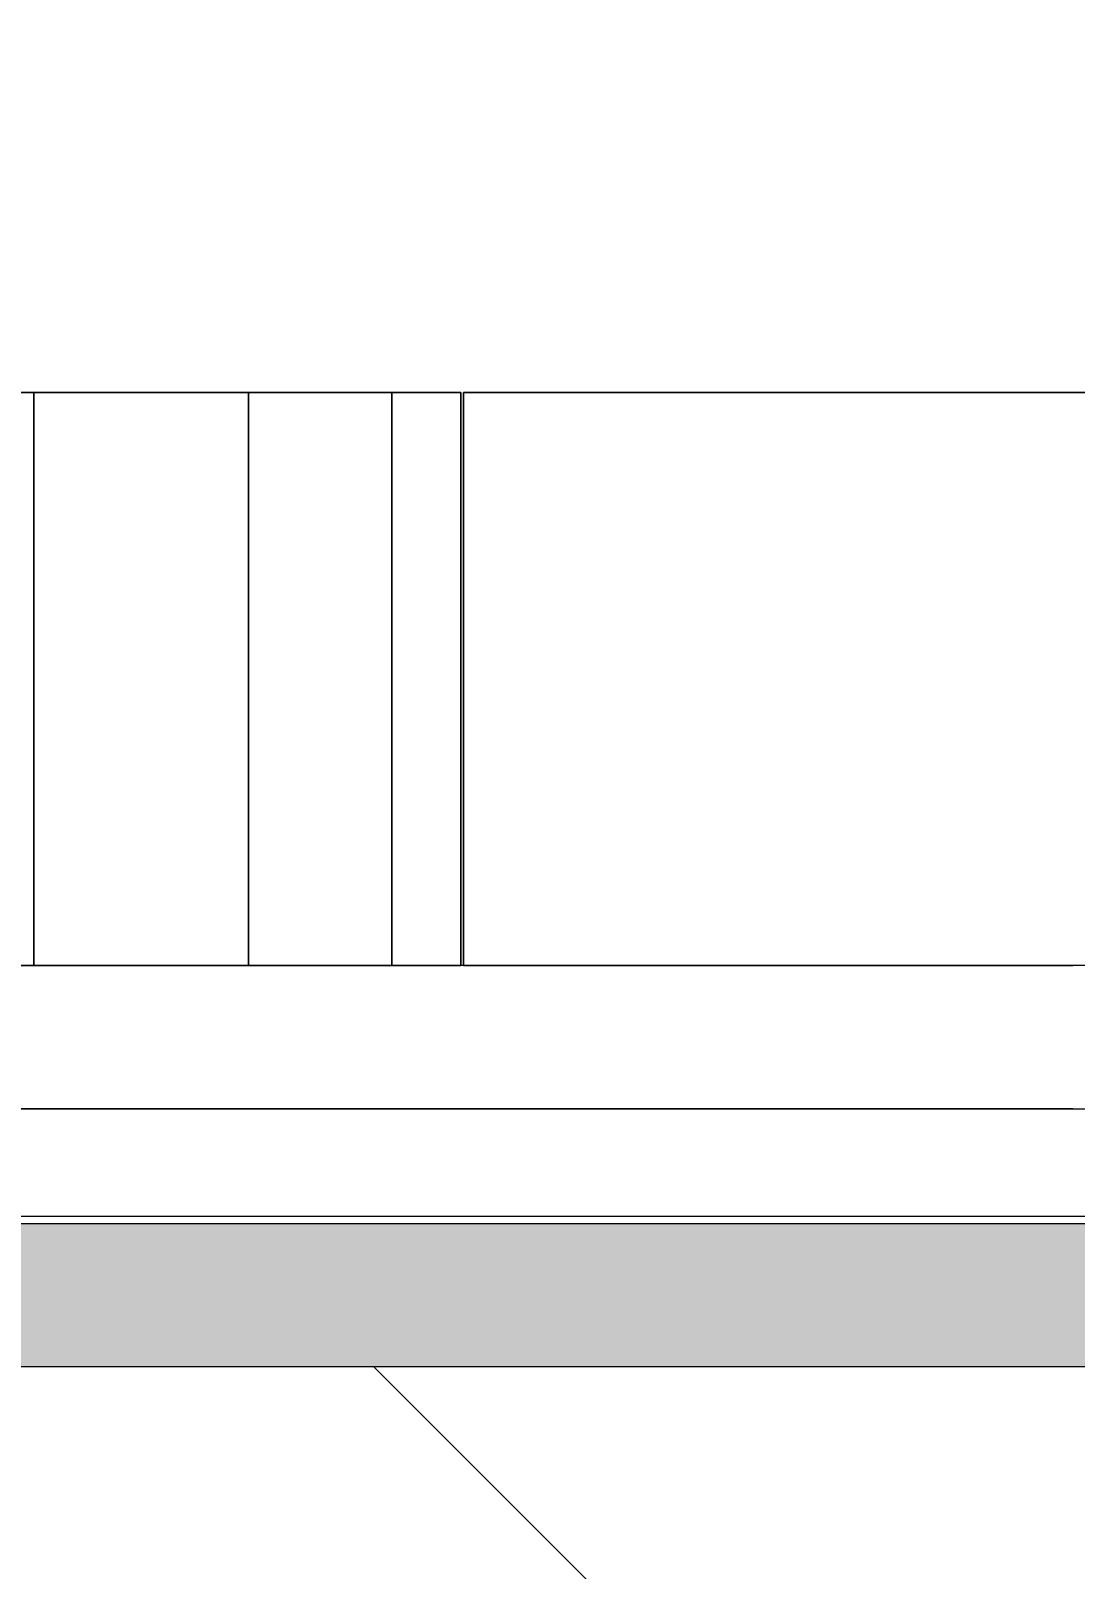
# Model space of a CAD drawing. Header units: millimetres. Extents: x -3724 to 231642, y -8553 to 29017.
# Drawn here: x 9447.1 to 9592.8, y 7871.7 to 8086.5 of the extents above; entities that cross this region are included whole.
import ezdxf

# ---------------------------------------------------------------- set-up
doc = ezdxf.new("R2010")
doc.units = ezdxf.units.MM
for name, color, linetype, lineweight in [('A-ANNO-DIMS', 7, 'Continuous', 9), ('A-ANNO-DIMS-100', 7, 'Continuous', 9), ('I-WALL', 7, 'Continuous', 9)]:
    doc.layers.add(name, color=color, linetype=linetype, lineweight=lineweight)
for name, color, linetype, lineweight, true_color in [('A-WALL-1', 9, 'Continuous', 9, 0x808080), ('A-WALL-FNSH-1', 9, 'Continuous', 9, 0x808080), ('I-FURN-1', 9, 'Continuous', 9, 0x808080)]:
    doc.layers.add(name, color=color, linetype=linetype, lineweight=lineweight, true_color=true_color)
doc.styles.add('ISOCPEUR', font='isocpeur.ttf', dxfattribs={"width": 0.9, "height": 250})
doc.styles.add('ISOCPEUR_1', font='isocpeur.ttf', dxfattribs={"width": 0.9, "height": 200})
doc.dimstyles.new('ISO-2_0_0_9К_Средний_округл2', dxfattribs={"dimscale": 304.8, "dimtxt": 199.196235, "dimasz": 0.492126, "dimexe": 0.393701, "dimexo": 0, "dimgap": 0, "dimtad": 1, "dimdec": 0, "dimrnd": 10, "dimzin": 0, "dimdsep": 46, "dimtxsty": 'ISOCPEUR_1', "dimblk1": 'OBLIQUE', "dimblk2": 'OBLIQUE', "dimsah": 1, "dimcen": 0.09, "dimdle": 0.393701, "dimazin": 0, "dimtfac": 1, "dimtdec": 4, "dimtix": 1, "dimtmove": 0, "dimatfit": 3, "dimfxl": 1, "dimtvp": 1, "dimtolj": 1, "dimtzin": 0, "dimarcsym": 2})
doc.dimstyles.new('ISO-2_5_0_9К_БОЛЬШОЙ', dxfattribs={"dimscale": 304.8, "dimtxt": 248.995294, "dimasz": 0.492126, "dimexe": 0.393701, "dimexo": 0.984252, "dimgap": 0, "dimtad": 1, "dimdec": 0, "dimrnd": 10, "dimzin": 0, "dimdsep": 46, "dimtxsty": 'ISOCPEUR', "dimblk1": 'OBLIQUE', "dimblk2": 'OBLIQUE', "dimsah": 1, "dimcen": 0.09, "dimdle": 0.393701, "dimazin": 0, "dimtfac": 1, "dimtdec": 4, "dimtix": 1, "dimtmove": 0, "dimatfit": 3, "dimfxl": 1, "dimtvp": 1, "dimtolj": 1, "dimtzin": 0, "dimarcsym": 2})

# ---------------------------------------------------------------- blocks, each defined once
blk = doc.blocks.new('Бизиборд лего - бизиборд 1_21б-32328682-План расстановки мебели и оборудования 1 этажа в осях 1-12')
at = {"layer": 'I-FURN-1'}
for p, q in [((-765, 100), (-915, 100)), ((-915, 100), (-765, 100)), ((-765, 100), (-795, 100)), ((-795, 100), (-795, 20)), ((-795, 20), (-795, 100)), ((-795, 100), (-765, 100)), ((-745, 100), (-765, 100)), ((-765, 100), (-745, 100)), ((-765, 20), (-765, 100)), ((-765, 100), (-765, 20)), ((-735.37, 100), (-745, 100)), ((-745, 100), (-735.37, 100)), ((-735.37, 100), (-745, 100)), ((-745, 100), (-745, 20)), ((-745, 20), (-745, 100)), ((-745, 100), (-735.37, 100)), ((-735.37, 100), (-735.37, 20)), ((-735.37, 20), (-735.37, 100)), ((-645, 100), (-735, 100)), ((-735, 100), (-645, 100)), ((-585, 100), (-735, 100)), ((-735, 100), (-585, 100)), ((-585, 100), (-735, 100)), ((-735, 100), (-585, 100)), ((-585, 100), (-735, 100)), ((-735, 100), (-735, 20)), ((-735, 20), (-735, 100)), ((-735, 100), (-585, 100)), ((-500, 20), (-1000, 20)), ((-830, 20), (-790, 20)), ((-790, 20), (-830, 20)), ((-795, 20), (-790, 20)), ((-795, 20), (-790, 20)), ((-790, 20), (-795, 20)), ((-790, 20), (-789.66, 20)), ((-780, 20), (-790, 20)), ((-790, 20), (-789.66, 20)), ((-788.66, 20), (-790, 20)), ((-790, 20), (-780, 20)), ((-788.66, 20), (-790, 20)), ((-790, 20), (-780, 20)), ((-787.07, 20), (-790, 20)), ((-790, 20), (-770, 20)), ((-770.34, 20), (-790, 20)), ((-790, 20), (-770, 20)), ((-770, 20), (-790, 20)), ((-790, 20), (-770, 20)), ((-771.34, 20), (-790, 20)), ((-790, 20), (-789.66, 20)), ((-770, 20), (-790, 20)), ((-790, 20), (-787.07, 20)), ((-789.66, 20), (-790, 20)), ((-790, 20), (-772.93, 20)), ((-787.07, 20), (-790, 20)), ((-790, 20), (-789.66, 20)), ((-788.66, 20), (-790, 20)), ((-790, 20), (-770, 20)), ((-770, 20), (-790, 20)), ((-790, 20), (-789.66, 20)), ((-770, 20), (-790, 20)), ((-790, 20), (-788.66, 20)), ((-787.07, 20), (-790, 20)), ((-790, 20), (-770, 20)), ((-770, 20), (-790, 20)), ((-790, 20), (-770, 20)), ((-770, 20), (-790, 20)), ((-790, 20), (-770, 20)), ((-770, 20), (-790, 20)), ((-790, 20), (-770, 20)), ((-770, 20), (-790, 20)), ((-790, 20), (-770, 20)), ((-770, 20), (-790, 20)), ((-790, 20), (-770, 20)), ((-770, 20), (-790, 20)), ((-790, 20), (-770, 20)), ((-770, 20), (-790, 20)), ((-790, 20), (-770, 20)), ((-770, 20), (-790, 20)), ((-790, 20), (-787.07, 20)), ((-787.07, 20), (-790, 20)), ((-790, 20), (-770, 20)), ((-770.34, 20), (-790, 20)), ((-790, 20), (-789.66, 20)), ((-772.93, 20), (-790, 20)), ((-790, 20), (-770, 20)), ((-770, 20), (-790, 20)), ((-790, 20), (-789.66, 20)), ((-771.34, 20), (-790, 20)), ((-789.66, 20), (-788.66, 20)), ((-789.66, 20), (-788.66, 20)), ((-789.66, 20), (-770, 20)), ((-777.41, 20), (-789.66, 20)), ((-789.66, 20), (-788.66, 20)), ((-789.66, 20), (-770, 20)), ((-789.66, 20), (-770, 20)), ((-789.66, 20), (-788.66, 20)), ((-788.66, 20), (-787.07, 20)), ((-788.66, 20), (-785, 20)), ((-788.66, 20), (-782.59, 20)), ((-785, 20), (-788.66, 20)), ((-772.93, 20), (-788.66, 20)), ((-788.66, 20), (-787.07, 20)), ((-785, 20), (-788.66, 20)), ((-788.66, 20), (-770, 20)), ((-788.66, 20), (-785, 20)), ((-788.66, 20), (-787.07, 20)), ((-787.07, 20), (-788.66, 20)), ((-788.66, 20), (-787.07, 20)), ((-787.07, 20), (-788.66, 20)), ((-771.34, 20), (-787.07, 20)), ((-787.07, 20), (-772.93, 20)), ((-775, 20), (-787.07, 20)), ((-787.07, 20), (-785, 20)), ((-770, 20), (-787.07, 20)), ((-787.07, 20), (-777.41, 20)), ((-770, 20), (-787.07, 20)), ((-785, 20), (-781.16, 20)), ((-785, 20), (-782.59, 20)), ((-771.34, 20), (-785, 20)), ((-785, 20), (-782.59, 20)), ((-770.34, 20), (-785, 20)), ((-785, 20), (-777.41, 20)), ((-785, 20), (-781.16, 20)), ((-781.16, 20), (-785, 20)), ((-785, 20), (-781.16, 20)), ((-781.16, 20), (-785, 20)), ((-782.59, 20), (-780, 20)), ((-782.59, 20), (-780, 20)), ((-782.59, 20), (-780, 20)), ((-780, 20), (-777.41, 20)), ((-780, 20), (-777.41, 20)), ((-777.41, 20), (-780, 20)), ((-780, 20), (-770.34, 20)), ((-780, 20), (-770, 20)), ((-780, 20), (-770, 20)), ((-780, 20), (-770, 20)), ((-780, 20), (-777.41, 20)), ((-777.41, 20), (-780, 20)), ((-780, 20), (-777.41, 20)), ((-777.41, 20), (-780, 20)), ((-777.41, 20), (-775, 20)), ((-775, 20), (-777.41, 20)), ((-770, 20), (-777.41, 20)), ((-777.41, 20), (-775, 20)), ((-777.41, 20), (-772.93, 20)), ((-776.28, 20), (-771.34, 20)), ((-776.28, 20), (-771.34, 20)), ((-771.34, 20), (-776.28, 20)), ((-776.28, 20), (-771.34, 20)), ((-771.34, 20), (-776.28, 20)), ((-775, 20), (-772.93, 20)), ((-772.93, 20), (-775, 20)), ((-771.34, 20), (-775, 20)), ((-775, 20), (-770.34, 20)), ((-772.93, 20), (-771.34, 20)), ((-771.34, 20), (-772.93, 20)), ((-770.34, 20), (-772.93, 20)), ((-772.93, 20), (-770, 20)), ((-772.93, 20), (-770.34, 20)), ((-770, 20), (-772.93, 20)), ((-772.93, 20), (-771.34, 20)), ((-771.34, 20), (-770, 20)), ((-770.34, 20), (-771.34, 20)), ((-770.34, 20), (-771.34, 20)), ((-770.34, 20), (-771.34, 20)), ((-770.34, 20), (-771.34, 20)), ((-770.34, 20), (-771.34, 20)), ((-771.34, 20), (-770.34, 20)), ((-770.34, 20), (-771.34, 20)), ((-770, 20), (-770.34, 20)), ((-770.34, 20), (-770, 20)), ((-770, 20), (-770.34, 20)), ((-770, 20), (-770.34, 20)), ((-770, 20), (-770.34, 20)), ((-770, 20), (-770.34, 20)), ((-770, 20), (-770.34, 20)), ((-770.34, 20), (-770, 20)), ((-770, 20), (-770.34, 20)), ((-770, 20), (-770.34, 20)), ((-770.34, 20), (-770, 20)), ((-770, 20), (-770.34, 20)), ((-770.34, 20), (-770, 20)), ((-770, 20), (-770.34, 20)), ((-770, 20), (-765, 20)), ((-770, 20), (-765, 20)), ((-765, 20), (-770, 20)), ((-770, 20), (-765, 20)), ((-765, 20), (-770, 20)), ((-765, 20), (-745, 20)), ((-765, 20), (-745, 20)), ((-745, 20), (-765, 20)), ((-745, 20), (-735.37, 20)), ((-745, 20), (-735.37, 20)), ((-735.37, 20), (-745, 20)), ((-745, 20), (-735.37, 20)), ((-735.37, 20), (-745, 20)), ((-735, 20), (-730, 20)), ((-735, 20), (-730, 20)), ((-730, 20), (-735, 20)), ((-735, 20), (-730, 20)), ((-730, 20), (-735, 20)), ((-735, 20), (-730, 20)), ((-730, 20), (-735, 20)), ((-735, 20), (-730, 20)), ((-730, 20), (-735, 20)), ((-730, 20), (-710, 20)), ((-710, 20), (-730, 20)), ((-730, 20), (-710, 20)), ((-725, 20), (-730, 20)), ((-730, 20), (-729.66, 20)), ((-727.07, 20), (-730, 20)), ((-730, 20), (-728.66, 20)), ((-728.66, 20), (-730, 20)), ((-730, 20), (-727.07, 20)), ((-711.34, 20), (-730, 20)), ((-730, 20), (-710, 20)), ((-710, 20), (-730, 20)), ((-730, 20), (-727.07, 20)), ((-728.66, 20), (-730, 20)), ((-730, 20), (-729.66, 20)), ((-728.66, 20), (-730, 20)), ((-730, 20), (-727.07, 20)), ((-728.66, 20), (-730, 20)), ((-730, 20), (-727.07, 20)), ((-729.66, 20), (-730, 20)), ((-730, 20), (-710, 20)), ((-725, 20), (-730, 20)), ((-730, 20), (-710, 20)), ((-710, 20), (-730, 20)), ((-730, 20), (-710, 20)), ((-710, 20), (-730, 20)), ((-730, 20), (-710, 20)), ((-710, 20), (-730, 20)), ((-730, 20), (-710, 20)), ((-710, 20), (-730, 20)), ((-730, 20), (-710, 20)), ((-710, 20), (-730, 20)), ((-730, 20), (-710, 20)), ((-710, 20), (-730, 20)), ((-730, 20), (-710, 20)), ((-710, 20), (-730, 20)), ((-730, 20), (-710, 20)), ((-710, 20), (-730, 20)), ((-730, 20), (-710, 20)), ((-710, 20), (-730, 20)), ((-730, 20), (-710, 20)), ((-710, 20), (-730, 20)), ((-730, 20), (-710, 20)), ((-715, 20), (-730, 20)), ((-730, 20), (-729.66, 20)), ((-710.34, 20), (-730, 20)), ((-730, 20), (-710, 20)), ((-710, 20), (-730, 20)), ((-730, 20), (-710, 20)), ((-710, 20), (-730, 20)), ((-730, 20), (-710.34, 20)), ((-729.66, 20), (-730, 20)), ((-730, 20), (-710, 20)), ((-710, 20), (-730, 20)), ((-729.66, 20), (-728.66, 20)), ((-729.66, 20), (-728.66, 20)), ((-728.66, 20), (-729.66, 20)), ((-729.66, 20), (-722.59, 20)), ((-728.66, 20), (-729.66, 20)), ((-728.66, 20), (-717.68, 20)), ((-728.66, 20), (-725, 20)), ((-728.66, 20), (-717.41, 20)), ((-725, 20), (-728.66, 20)), ((-725, 20), (-728.66, 20)), ((-728.66, 20), (-727.07, 20)), ((-720, 20), (-728.66, 20)), ((-720, 20), (-728.66, 20)), ((-720, 20), (-728.66, 20)), ((-727.07, 20), (-728.66, 20)), ((-728.66, 20), (-717.68, 20)), ((-717.68, 20), (-728.66, 20)), ((-728.66, 20), (-717.68, 20)), ((-717.68, 20), (-728.66, 20)), ((-728.66, 20), (-717.68, 20)), ((-717.68, 20), (-728.66, 20)), ((-728.66, 20), (-717.68, 20)), ((-717.68, 20), (-728.66, 20)), ((-725, 20), (-727.07, 20)), ((-727.07, 20), (-710, 20)), ((-727.07, 20), (-725, 20)), ((-727.07, 20), (-710, 20)), ((-727.07, 20), (-710, 20)), ((-727.07, 20), (-710.34, 20)), ((-710, 20), (-727.07, 20)), ((-715, 20), (-725, 20)), ((-725, 20), (-722.59, 20)), ((-722.59, 20), (-725, 20)), ((-715, 20), (-725, 20)), ((-725, 20), (-710, 20)), ((-720, 20), (-725, 20)), ((-720, 20), (-725, 20)), ((-722.59, 20), (-720, 20)), ((-720, 20), (-722.59, 20)), ((-722.59, 20), (-710, 20)), ((-720, 20), (-717.41, 20)), ((-717.41, 20), (-720, 20)), ((-710, 20), (-720, 20)), ((-715, 20), (-720, 20)), ((-710, 20), (-720, 20)), ((-717.41, 20), (-720, 20)), ((-711.34, 20), (-720, 20)), ((-717.41, 20), (-711.34, 20)), ((-717.41, 20), (-715, 20)), ((-715, 20), (-717.41, 20)), ((-717.41, 20), (-710.34, 20)), ((-712.93, 20), (-717.41, 20)), ((-717.41, 20), (-711.34, 20)), ((-711.34, 20), (-717.41, 20)), ((-717.41, 20), (-711.34, 20)), ((-711.34, 20), (-717.41, 20)), ((-717.41, 20), (-711.34, 20)), ((-711.34, 20), (-717.41, 20)), ((-717.41, 20), (-711.34, 20)), ((-711.34, 20), (-717.41, 20)), ((-710.34, 20), (-715, 20)), ((-715, 20), (-712.93, 20)), ((-712.93, 20), (-715, 20)), ((-710.34, 20), (-715, 20)), ((-711.34, 20), (-715, 20)), ((-710, 20), (-715, 20)), ((-712.93, 20), (-710, 20)), ((-711.34, 20), (-712.93, 20)), ((-711.34, 20), (-712.93, 20)), ((-710.34, 20), (-711.34, 20)), ((-710, 20), (-711.34, 20)), ((-710.34, 20), (-711.34, 20)), ((-710, 20), (-711.34, 20)), ((-710, 20), (-711.34, 20)), ((-710, 20), (-710.34, 20)), ((-710, 20), (-710.34, 20)), ((-710.34, 20), (-710, 20)), ((-710, 20), (-710.34, 20)), ((-710, 20), (-710.34, 20)), ((-710.34, 20), (-710, 20)), ((-710, 20), (-710.34, 20)), ((-710.34, 20), (-710, 20)), ((-710, 20), (-670, 20)), ((-710, 20), (-670, 20)), ((-670, 20), (-710, 20)), ((-710, 20), (-670, 20)), ((-670, 20), (-710, 20)), ((-710, 20), (-670, 20)), ((-670, 20), (-710, 20)), ((-710, 20), (-670, 20)), ((-670, 20), (-710, 20)), ((-670, 20), (-669.66, 20)), ((-651.34, 20), (-670, 20)), ((-670, 20), (-650, 20)), ((-669.66, 20), (-670, 20)), ((-670, 20), (-650, 20)), ((-657.41, 20), (-670, 20)), ((-670, 20), (-660, 20)), ((-669.66, 20), (-670, 20)), ((-670, 20), (-667.07, 20)), ((-669.66, 20), (-670, 20)), ((-670, 20), (-652.93, 20)), ((-650, 20), (-670, 20)), ((-670, 20), (-650, 20)), ((-650, 20), (-670, 20)), ((-670, 20), (-662.59, 20)), ((-669.66, 20), (-670, 20)), ((-670, 20), (-650, 20)), ((-668.66, 20), (-670, 20)), ((-670, 20), (-669.66, 20)), ((-660, 20), (-670, 20)), ((-670, 20), (-665, 20)), ((-662.59, 20), (-670, 20)), ((-670, 20), (-650, 20)), ((-650, 20), (-670, 20)), ((-670, 20), (-650, 20)), ((-650, 20), (-670, 20)), ((-670, 20), (-650, 20)), ((-650, 20), (-670, 20)), ((-670, 20), (-650, 20)), ((-650, 20), (-670, 20)), ((-670, 20), (-650, 20)), ((-650, 20), (-670, 20)), ((-670, 20), (-650, 20)), ((-650, 20), (-670, 20)), ((-670, 20), (-650, 20)), ((-650, 20), (-670, 20)), ((-670, 20), (-650, 20)), ((-650, 20), (-670, 20)), ((-670, 20), (-650, 20)), ((-650, 20), (-670, 20)), ((-670, 20), (-669.66, 20)), ((-650, 20), (-670, 20)), ((-670, 20), (-660, 20)), ((-667.07, 20), (-670, 20)), ((-670, 20), (-650, 20)), ((-650, 20), (-670, 20)), ((-670, 20), (-650, 20)), ((-650, 20), (-670, 20)), ((-670, 20), (-650, 20)), ((-662.59, 20), (-670, 20)), ((-670, 20), (-669.66, 20)), ((-650, 20), (-670, 20)), ((-670, 20), (-669.66, 20)), ((-650, 20), (-670, 20)), ((-669.66, 20), (-662.59, 20)), ((-668.66, 20), (-669.66, 20)), ((-650.34, 20), (-669.66, 20)), ((-650, 20), (-669.66, 20)), ((-667.07, 20), (-669.66, 20)), ((-669.66, 20), (-668.66, 20)), ((-669.66, 20), (-650, 20)), ((-669.66, 20), (-668.66, 20)), ((-669.66, 20), (-650, 20)), ((-668.66, 20), (-665, 20)), ((-650, 20), (-668.66, 20)), ((-665, 20), (-668.66, 20)), ((-668.66, 20), (-667.07, 20)), ((-668.66, 20), (-667.07, 20)), ((-668.66, 20), (-665, 20)), ((-665, 20), (-668.66, 20)), ((-668.66, 20), (-665, 20)), ((-665, 20), (-668.66, 20)), ((-668.66, 20), (-665, 20)), ((-665, 20), (-668.66, 20)), ((-668.66, 20), (-665, 20)), ((-665, 20), (-668.66, 20)), ((-667.07, 20), (-652.93, 20)), ((-660, 20), (-667.07, 20)), ((-667.07, 20), (-665, 20)), ((-665, 20), (-667.07, 20)), ((-667.07, 20), (-650, 20)), ((-650, 20), (-665, 20)), ((-665, 20), (-662.59, 20)), ((-665, 20), (-660, 20)), ((-650, 20), (-665, 20)), ((-663.96, 20), (-660, 20)), ((-663.96, 20), (-660, 20)), ((-660, 20), (-663.96, 20)), ((-663.96, 20), (-660, 20)), ((-660, 20), (-663.96, 20)), ((-663.96, 20), (-660, 20)), ((-660, 20), (-663.96, 20)), ((-663.96, 20), (-660, 20)), ((-660, 20), (-663.96, 20)), ((-662.59, 20), (-650.34, 20)), ((-662.59, 20), (-657.41, 20)), ((-662.59, 20), (-650, 20)), ((-657.41, 20), (-662.59, 20)), ((-655, 20), (-662.59, 20)), ((-660, 20), (-655, 20)), ((-655, 20), (-660, 20)), ((-657.41, 20), (-660, 20)), ((-660, 20), (-651.34, 20)), ((-660, 20), (-650, 20)), ((-659.08, 20), (-651.34, 20)), ((-659.08, 20), (-651.34, 20)), ((-651.34, 20), (-659.08, 20)), ((-659.08, 20), (-651.34, 20)), ((-651.34, 20), (-659.08, 20)), ((-659.08, 20), (-651.34, 20)), ((-651.34, 20), (-659.08, 20)), ((-659.08, 20), (-651.34, 20)), ((-651.34, 20), (-659.08, 20)), ((-655, 20), (-657.41, 20)), ((-657.41, 20), (-650, 20)), ((-655, 20), (-657.41, 20)), ((-650, 20), (-657.41, 20)), ((-650, 20), (-655, 20)), ((-655, 20), (-650, 20)), ((-650, 20), (-655, 20)), ((-652.93, 20), (-655, 20)), ((-650, 20), (-655, 20)), ((-652.93, 20), (-650.34, 20)), ((-652.93, 20), (-651.34, 20)), ((-650.34, 20), (-652.93, 20)), ((-650, 20), (-651.34, 20)), ((-651.34, 20), (-650.34, 20)), ((-651.34, 20), (-650, 20)), ((-650.34, 20), (-650, 20)), ((-650, 20), (-650.34, 20)), ((-650.34, 20), (-650, 20)), ((-650.34, 20), (-650, 20)), ((-650, 20), (-650.34, 20)), ((-1000, 0), (-500, 0)), ((-790, 0), (-830, 0)), ((-830, 0), (-790, 0)), ((-790, 0), (-830, 0)), ((-770, 0), (-790, 0)), ((-790, 0), (-785, 0)), ((-770, 0), (-790, 0)), ((-790, 0), (-770, 0)), ((-770, 0), (-790, 0)), ((-790, 0), (-770, 0)), ((-789.66, 0), (-790, 0)), ((-790, 0), (-787.07, 0)), ((-770, 0), (-790, 0)), ((-790, 0), (-780, 0)), ((-770, 0), (-790, 0)), ((-790, 0), (-770, 0)), ((-787.07, 0), (-790, 0)), ((-790, 0), (-770, 0)), ((-770, 0), (-790, 0)), ((-790, 0), (-787.07, 0)), ((-770, 0), (-790, 0)), ((-790, 0), (-770, 0)), ((-770, 0), (-790, 0)), ((-790, 0), (-770, 0)), ((-775, 0), (-790, 0)), ((-790, 0), (-780, 0)), ((-770, 0), (-790, 0)), ((-790, 0), (-780, 0)), ((-770, 0), (-790, 0)), ((-790, 0), (-787.07, 0)), ((-770, 0), (-790, 0)), ((-790, 0), (-770, 0)), ((-770, 0), (-790, 0)), ((-790, 0), (-770, 0)), ((-770, 0), (-790, 0)), ((-790, 0), (-788.66, 0)), ((-770, 0), (-790, 0)), ((-790, 0), (-770, 0)), ((-770, 0), (-790, 0)), ((-790, 0), (-770, 0)), ((-770, 0), (-790, 0)), ((-790, 0), (-770, 0)), ((-785, 0), (-790, 0)), ((-790, 0), (-770, 0)), ((-770, 0), (-790, 0)), ((-790, 0), (-770, 0)), ((-770, 0), (-790, 0)), ((-790, 0), (-770, 0)), ((-770, 0), (-790, 0)), ((-790, 0), (-770, 0)), ((-770, 0), (-790, 0)), ((-790, 0), (-782.59, 0)), ((-770, 0), (-790, 0)), ((-790, 0), (-770, 0)), ((-770, 0), (-790, 0)), ((-790, 0), (-770, 0)), ((-788.66, 0), (-790, 0)), ((-790, 0), (-789.66, 0)), ((-785, 0), (-789.66, 0)), ((-789.66, 0), (-780, 0)), ((-787.07, 0), (-788.66, 0)), ((-788.66, 0), (-787.07, 0)), ((-787.07, 0), (-788.66, 0)), ((-788.66, 0), (-770, 0)), ((-785, 0), (-788.66, 0)), ((-787.07, 0), (-777.41, 0)), ((-770, 0), (-787.07, 0)), ((-787.07, 0), (-770, 0)), ((-787.07, 0), (-770, 0)), ((-781.16, 0), (-785, 0)), ((-785, 0), (-781.16, 0)), ((-781.16, 0), (-785, 0)), ((-785, 0), (-771.34, 0)), ((-777.41, 0), (-785, 0)), ((-782.59, 0), (-785, 0)), ((-780, 0), (-785, 0)), ((-780, 0), (-782.59, 0)), ((-782.59, 0), (-777.41, 0)), ((-777.41, 0), (-780, 0)), ((-780, 0), (-777.41, 0)), ((-777.41, 0), (-780, 0)), ((-780, 0), (-770, 0)), ((-780, 0), (-775, 0)), ((-780, 0), (-770, 0)), ((-777.41, 0), (-780, 0)), ((-772.93, 0), (-780, 0)), ((-780, 0), (-771.34, 0)), ((-775, 0), (-777.41, 0)), ((-777.41, 0), (-770.34, 0)), ((-770, 0), (-777.41, 0)), ((-777.41, 0), (-775, 0)), ((-771.34, 0), (-776.28, 0)), ((-776.28, 0), (-771.34, 0)), ((-771.34, 0), (-776.28, 0)), ((-772.93, 0), (-775, 0)), ((-770, 0), (-775, 0)), ((-775, 0), (-772.93, 0)), ((-775, 0), (-770, 0)), ((-770.34, 0), (-772.93, 0)), ((-772.93, 0), (-771.34, 0)), ((-770.34, 0), (-772.93, 0)), ((-771.34, 0), (-770, 0)), ((-771.34, 0), (-770, 0)), ((-771.34, 0), (-770, 0)), ((-770, 0), (-770.34, 0)), ((-770.34, 0), (-770, 0)), ((-770, 0), (-770.34, 0)), ((-730, 0), (-770, 0)), ((-770, 0), (-730, 0)), ((-730, 0), (-770, 0)), ((-729.66, 0), (-730, 0)), ((-730, 0), (-729.66, 0)), ((-710, 0), (-730, 0)), ((-730, 0), (-710, 0)), ((-710, 0), (-730, 0)), ((-730, 0), (-711.34, 0)), ((-729.66, 0), (-730, 0)), ((-730, 0), (-727.07, 0)), ((-715, 0), (-730, 0)), ((-730, 0), (-712.93, 0)), ((-727.07, 0), (-730, 0)), ((-730, 0), (-710, 0)), ((-710, 0), (-730, 0)), ((-730, 0), (-710, 0)), ((-727.07, 0), (-730, 0)), ((-730, 0), (-728.66, 0)), ((-710, 0), (-730, 0)), ((-730, 0), (-710, 0)), ((-710, 0), (-730, 0)), ((-730, 0), (-710, 0)), ((-728.66, 0), (-730, 0)), ((-730, 0), (-710, 0)), ((-729.66, 0), (-730, 0)), ((-730, 0), (-729.66, 0)), ((-728.66, 0), (-730, 0)), ((-730, 0), (-710, 0)), ((-710, 0), (-730, 0)), ((-730, 0), (-710, 0)), ((-710, 0), (-730, 0)), ((-730, 0), (-710, 0)), ((-710, 0), (-730, 0)), ((-730, 0), (-728.66, 0)), ((-710, 0), (-730, 0)), ((-730, 0), (-710, 0)), ((-710, 0), (-730, 0)), ((-730, 0), (-710, 0)), ((-710, 0), (-730, 0)), ((-730, 0), (-710, 0)), ((-710, 0), (-730, 0)), ((-730, 0), (-710, 0)), ((-710, 0), (-730, 0)), ((-730, 0), (-710, 0)), ((-710, 0), (-730, 0)), ((-730, 0), (-710, 0)), ((-728.66, 0), (-730, 0)), ((-730, 0), (-710, 0)), ((-720, 0), (-730, 0)), ((-730, 0), (-722.59, 0)), ((-710, 0), (-730, 0)), ((-730, 0), (-710, 0)), ((-710, 0), (-730, 0)), ((-730, 0), (-710, 0)), ((-728.66, 0), (-730, 0)), ((-730, 0), (-728.66, 0)), ((-728.66, 0), (-729.66, 0)), ((-729.66, 0), (-728.66, 0)), ((-722.59, 0), (-729.66, 0)), ((-715, 0), (-729.66, 0)), ((-729.66, 0), (-710, 0)), ((-717.68, 0), (-728.66, 0)), ((-728.66, 0), (-717.68, 0)), ((-717.68, 0), (-728.66, 0)), ((-727.07, 0), (-728.66, 0)), ((-728.66, 0), (-727.07, 0)), ((-728.66, 0), (-712.93, 0)), ((-720, 0), (-728.66, 0)), ((-710, 0), (-728.66, 0)), ((-728.66, 0), (-715, 0)), ((-727.07, 0), (-728.66, 0)), ((-722.59, 0), (-728.66, 0)), ((-728.66, 0), (-722.59, 0)), ((-715, 0), (-727.07, 0)), ((-727.07, 0), (-725, 0)), ((-727.07, 0), (-717.41, 0)), ((-710, 0), (-727.07, 0)), ((-720, 0), (-727.07, 0)), ((-725, 0), (-727.07, 0)), ((-725, 0), (-722.59, 0)), ((-722.59, 0), (-725, 0)), ((-722.59, 0), (-720, 0)), ((-712.93, 0), (-722.59, 0)), ((-717.41, 0), (-722.59, 0)), ((-722.59, 0), (-720, 0)), ((-717.41, 0), (-722.59, 0)), ((-722.59, 0), (-710, 0)), ((-720, 0), (-717.41, 0)), ((-710, 0), (-720, 0)), ((-717.41, 0), (-720, 0)), ((-710, 0), (-720, 0)), ((-720, 0), (-717.41, 0)), ((-711.34, 0), (-717.41, 0)), ((-717.41, 0), (-711.34, 0)), ((-711.34, 0), (-717.41, 0)), ((-717.41, 0), (-715, 0)), ((-717.41, 0), (-711.34, 0)), ((-710, 0), (-717.41, 0)), ((-710, 0), (-717.41, 0)), ((-717.41, 0), (-715, 0)), ((-712.93, 0), (-717.41, 0)), ((-710, 0), (-715, 0)), ((-715, 0), (-712.93, 0)), ((-712.93, 0), (-715, 0)), ((-710, 0), (-715, 0)), ((-715, 0), (-712.93, 0)), ((-715, 0), (-711.34, 0)), ((-712.93, 0), (-711.34, 0)), ((-710, 0), (-712.93, 0)), ((-711.34, 0), (-712.93, 0)), ((-712.93, 0), (-710, 0)), ((-712.93, 0), (-710, 0)), ((-712.93, 0), (-710, 0)), ((-711.34, 0), (-712.93, 0)), ((-711.34, 0), (-710.34, 0)), ((-711.34, 0), (-710, 0)), ((-711.34, 0), (-710, 0)), ((-710.34, 0), (-711.34, 0)), ((-711.34, 0), (-710.34, 0)), ((-710, 0), (-711.34, 0)), ((-710.34, 0), (-710, 0)), ((-710, 0), (-710.34, 0)), ((-710.34, 0), (-710, 0)), ((-670, 0), (-710, 0)), ((-710, 0), (-670, 0)), ((-670, 0), (-710, 0)), ((-669.66, 0), (-670, 0)), ((-670, 0), (-669.66, 0)), ((-652.93, 0), (-670, 0)), ((-670, 0), (-650, 0)), ((-660, 0), (-670, 0)), ((-670, 0), (-650, 0)), ((-667.07, 0), (-670, 0)), ((-670, 0), (-669.66, 0)), ((-650, 0), (-670, 0)), ((-670, 0), (-665, 0)), ((-665, 0), (-670, 0)), ((-670, 0), (-650, 0)), ((-668.66, 0), (-670, 0)), ((-670, 0), (-667.07, 0)), ((-650, 0), (-670, 0)), ((-670, 0), (-660, 0)), ((-650, 0), (-670, 0)), ((-670, 0), (-650, 0)), ((-650, 0), (-670, 0)), ((-670, 0), (-650, 0)), ((-669.66, 0), (-670, 0)), ((-670, 0), (-650, 0)), ((-650, 0), (-670, 0)), ((-670, 0), (-655, 0)), ((-650, 0), (-670, 0)), ((-670, 0), (-650, 0)), ((-650, 0), (-670, 0)), ((-670, 0), (-650, 0)), ((-650, 0), (-670, 0)), ((-670, 0), (-665, 0)), ((-650, 0), (-670, 0)), ((-670, 0), (-669.66, 0)), ((-650, 0), (-670, 0)), ((-670, 0), (-650, 0)), ((-650, 0), (-670, 0)), ((-670, 0), (-650, 0)), ((-650, 0), (-670, 0)), ((-670, 0), (-650, 0)), ((-650, 0), (-670, 0)), ((-670, 0), (-650, 0)), ((-650, 0), (-670, 0)), ((-670, 0), (-650, 0)), ((-650, 0), (-670, 0)), ((-670, 0), (-650, 0)), ((-662.59, 0), (-670, 0)), ((-670, 0), (-650, 0)), ((-669.66, 0), (-670, 0)), ((-670, 0), (-662.59, 0)), ((-650, 0), (-670, 0)), ((-670, 0), (-650, 0)), ((-650, 0), (-670, 0)), ((-670, 0), (-650, 0)), ((-665, 0), (-670, 0)), ((-670, 0), (-655, 0)), ((-668.66, 0), (-669.66, 0)), ((-669.66, 0), (-668.66, 0)), ((-669.66, 0), (-665, 0)), ((-668.66, 0), (-669.66, 0)), ((-669.66, 0), (-668.66, 0)), ((-662.59, 0), (-669.66, 0)), ((-665, 0), (-668.66, 0)), ((-668.66, 0), (-665, 0)), ((-665, 0), (-668.66, 0)), ((-667.07, 0), (-668.66, 0)), ((-668.66, 0), (-667.07, 0)), ((-665, 0), (-668.66, 0)), ((-667.07, 0), (-668.66, 0)), ((-668.66, 0), (-667.07, 0)), ((-665, 0), (-667.07, 0)), ((-667.07, 0), (-665, 0)), ((-657.41, 0), (-667.07, 0)), ((-667.07, 0), (-650, 0)), ((-665, 0), (-667.07, 0)), ((-667.07, 0), (-665, 0)), ((-662.59, 0), (-665, 0)), ((-665, 0), (-662.59, 0)), ((-665, 0), (-652.93, 0)), ((-665, 0), (-650, 0)), ((-650, 0), (-665, 0)), ((-651.34, 0), (-665, 0)), ((-662.59, 0), (-665, 0)), ((-665, 0), (-650, 0)), ((-665, 0), (-662.59, 0)), ((-662.59, 0), (-665, 0)), ((-660, 0), (-663.96, 0)), ((-663.96, 0), (-660, 0)), ((-660, 0), (-663.96, 0)), ((-660, 0), (-662.59, 0)), ((-662.59, 0), (-660, 0)), ((-660, 0), (-662.59, 0)), ((-662.59, 0), (-660, 0)), ((-660, 0), (-662.59, 0)), ((-660, 0), (-662.59, 0)), ((-662.59, 0), (-652.93, 0)), ((-660, 0), (-662.59, 0)), ((-657.41, 0), (-660, 0)), ((-660, 0), (-657.41, 0)), ((-655, 0), (-660, 0)), ((-660, 0), (-652.93, 0)), ((-657.41, 0), (-660, 0)), ((-660, 0), (-657.41, 0)), ((-650, 0), (-660, 0)), ((-657.41, 0), (-660, 0)), ((-650, 0), (-660, 0)), ((-655, 0), (-659.08, 0)), ((-659.08, 0), (-655, 0)), ((-655, 0), (-659.08, 0)), ((-655, 0), (-657.41, 0)), ((-657.41, 0), (-655, 0)), ((-651.34, 0), (-657.41, 0)), ((-650, 0), (-657.41, 0)), ((-657.41, 0), (-655, 0)), ((-655, 0), (-657.41, 0)), ((-652.93, 0), (-655, 0)), ((-655, 0), (-652.93, 0)), ((-650, 0), (-655, 0)), ((-655, 0), (-650, 0)), ((-655, 0), (-650, 0)), ((-652.93, 0), (-655, 0)), ((-655, 0), (-650, 0)), ((-651.34, 0), (-654.19, 0)), ((-654.19, 0), (-651.34, 0)), ((-651.34, 0), (-654.19, 0)), ((-651.34, 0), (-652.93, 0)), ((-652.93, 0), (-651.34, 0)), ((-651.34, 0), (-652.93, 0)), ((-652.93, 0), (-650, 0)), ((-652.93, 0), (-650.34, 0)), ((-651.34, 0), (-652.93, 0)), ((-652.93, 0), (-651.34, 0)), ((-650.34, 0), (-651.34, 0)), ((-651.34, 0), (-650.34, 0)), ((-650.34, 0), (-651.34, 0)), ((-650, 0), (-651.34, 0)), ((-650, 0), (-651.34, 0)), ((-650.34, 0), (-651.34, 0)), ((-651.34, 0), (-650, 0)), ((-650, 0), (-650.34, 0)), ((-650.34, 0), (-650, 0)), ((-650, 0), (-650.34, 0)), ((-650.34, 0), (-650, 0)), ((-650, 0), (-650.34, 0))]:
    blk.add_line(p, q, dxfattribs=at)
blk = doc.blocks.new('DIMBLOCK112-План расстановки мебели и оборудования 1 этажа в осях 1-12')
at = {"layer": 'A-ANNO-DIMS-100'}
for p, q in [((7660, 7900), (7660, 8416.23)), ((10242.5, 8036), (10242.5, 8416.23)), ((7540, 8296.23), (10242.5, 8296.23)), ((7660, 8296.23), (7660, 7900)), ((10242.5, 8296.23), (10242.5, 8036))]:
    blk.add_line(p, q, dxfattribs=at)
at = {"layer": 'A-ANNO-DIMS-100', "lineweight": 20}
for p, q in [((7660, 8296.23), (7735, 8371.23)), ((10242.5, 8296.23), (10317.5, 8371.23)), ((7660, 8296.23), (7585, 8221.23)), ((10242.5, 8296.23), (10167.5, 8221.23))]:
    blk.add_line(p, q, dxfattribs=at)
at = {"layer": 'A-ANNO-DIMS-100', "color": 0, "insert": (8778.87, 8557.52), "char_height": 200, "width": 413.7153, "attachment_point": 1, "line_spacing_factor": 1.149209, "style": 'ISOCPEUR_1'}
blk.add_mtext('1/2', dxfattribs=at)
blk = doc.blocks.new('_Oblique')
at = {"color": 0, "linetype": 'ByBlock', "lineweight": -2}
blk.add_line((-0.5, -0.5), (0.5, 0.5), dxfattribs=at)
blk = doc.blocks.new('DIMBLOCK114-План расстановки мебели и оборудования 1 этажа в осях 1-12')
at = {"layer": 'A-ANNO-DIMS-100'}
for p, q in [((7660, 8200), (7660, 9383.39)), ((12825, 8683), (12825, 9383.39)), ((7540, 9263.39), (12945, 9263.39)), ((7660, 9263.39), (7660, 8200)), ((12825, 9263.39), (12825, 8683))]:
    blk.add_line(p, q, dxfattribs=at)
at = {"layer": 'A-ANNO-DIMS-100', "lineweight": 20}
for p, q in [((7660, 9263.39), (7735, 9338.39)), ((12825, 9263.39), (12900, 9338.39)), ((7660, 9263.39), (7585, 9188.39)), ((12825, 9263.39), (12750, 9188.39))]:
    blk.add_line(p, q, dxfattribs=at)
at = {"layer": 'A-ANNO-DIMS-100', "color": 0, "insert": (9948.02, 9590), "char_height": 250, "width": 706.7636, "attachment_point": 1, "line_spacing_factor": 1.149209, "style": 'ISOCPEUR'}
blk.add_mtext('5170', dxfattribs=at)

msp = doc.modelspace()

# ---------------------------------------------------------------- hatches: boundary and pattern name
at = {"layer": 'I-WALL'}
h = msp.add_hatch(dxfattribs=at)
h.set_pattern_fill('FP_103', color=256, style=0, pattern_type=2)
h.set_pattern_definition([(0, (0, 0), (121.92, 30.48), [10.058, -81.382, 10.058, -81.382, -487.68]), (0, (0, 0), (121.92, 30.48), [-182.88, 10.058, -172.822, 10.058, -81.382, -213.36]), (0, (0, 0), (121.92, 30.48), [-457.2, 10.058, -50.902, 10.058, -142.342]), (120, (45.72, 15.24), (-87.356454, 90.34582), [10.058, -81.382, 10.058, -81.382, -487.68]), (120, (45.72, 15.24), (-87.356454, 90.34582), [-182.88, 10.058, -172.822, 10.058, -81.382, -213.36]), (120, (45.72, 15.24), (-87.356454, 90.34582), [-457.2, 10.058, -50.902, 10.058, -142.342]), (240, (60.96, 76.2), (-34.563546, -120.82582), [10.058, -81.382, 10.058, -81.382, -487.68]), (240, (60.96, 76.2), (-34.563546, -120.82582), [-182.88, 10.058, -172.822, 10.058, -81.382, -213.36]), (240, (60.96, 76.2), (-34.563546, -120.82582), [-457.2, 10.058, -50.902, 10.058, -142.342])])
h.paths.add_polyline_path([(12760, 7900), (12760, 7920), (7660, 7920), (7660, 7900), (12376.65, 7900)])
h = msp.add_hatch(dxfattribs=at)
h.set_pattern_fill('FP_16', color=256, style=0, pattern_type=2)
h.set_pattern_definition([(135, (0, 0), (-70.7107, -70.7107), [])])
h.paths.add_polyline_path([(8260, 7700), (12160, 7700), (12160, 7900), (8260, 7900)])

# ---------------------------------------------------------------- linework, layer by layer
at = {"layer": 'A-WALL-1'}
msp.add_line((12160, 7900), (8260, 7900), dxfattribs=at)
at = {"layer": 'A-WALL-FNSH-1'}
for p, q in [((12825, 7921), (7660, 7921)), ((7660, 7920), (12825, 7920))]:
    msp.add_line(p, q, dxfattribs=at)

# ---------------------------------------------------------------- block references
at = {"layer": 'I-FURN-1'}
msp.add_blockref('Бизиборд лего - бизиборд 1_21б-32328682-План расстановки мебели и оборудования 1 этажа в осях 1-12', (10242.5, 7936), dxfattribs=at)

# ---------------------------------------------------------------- dimensions: what is measured, and where the dimension line sits
at = {"layer": 'A-ANNO-DIMS'}
dim = msp.add_linear_dim(base=(12825, 9263.39), p1=(7660, 7900), p2=(12825, 8383), dimstyle='ISO-2_5_0_9К_БОЛЬШОЙ', override={"dimpost": '<>', "dimfxl": 5187.534482}, dxfattribs=at)
dim.commit()
dim.dimension.update_dxf_attribs({"geometry": 'DIMBLOCK114-План расстановки мебели и оборудования 1 этажа в осях 1-12', "text_midpoint": (10242.5, 9388.39)})
dim = msp.add_linear_dim(base=(10242.5, 8296.23), p1=(7660, 7900), p2=(10242.5, 8036), text='1/2', dimstyle='ISO-2_0_0_9К_Средний_округл2', override={"dimpost": '<>', "dimfxl": 2586.078547}, dxfattribs=at)
dim.commit()
dim.dimension.update_dxf_attribs({"geometry": 'DIMBLOCK112-План расстановки мебели и оборудования 1 этажа в осях 1-12', "text_midpoint": (8951.25, 8396.23)})

doc.saveas('drawing.dxf')
